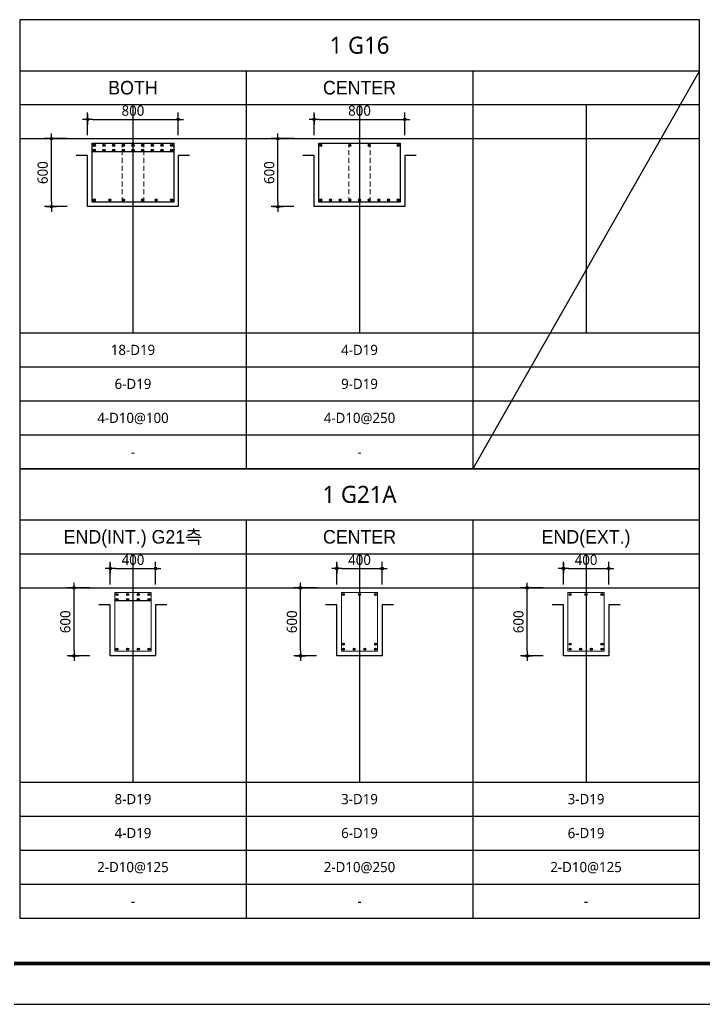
# Model space of a CAD drawing. Header units: millimetres. Extents: x 0 to 252030, y -124740 to 196020.
# Drawn here: x 166953 to 172997, y 106920 to 115610 of the extents above; entities that cross this region are included whole.
import ezdxf
from ezdxf.enums import TextEntityAlignment as Align

# ---------------------------------------------------------------- set-up
doc = ezdxf.new("R2010")
doc.units = ezdxf.units.MM
doc.header["$LTSCALE"] = 30
doc.linetypes.add('HID', pattern=[2.3, 1.5, -0.8])
doc.layers.get('DEFPOINTS').update_dxf_attribs({"color": 142})
for name, color, linetype in [('0-SEC1', 3, 'Continuous'), ('CON', 2, 'Continuous'), ('DIM', 7, 'Continuous'), ('ETC', 7, 'Continuous'), ('S-철근', 3, 'Continuous'), ('SHEET', 7, 'Continuous'), ('TXT', 3, 'Continuous'), ('XR-FORM_(도룡동)$0$Sheet', 7, 'Continuous')]:
    doc.layers.add(name, color=color, linetype=linetype)
doc.layers.add('Stirrup', color=1, linetype='Continuous', lineweight=0)
doc.layers.add('TieBar', color=7, linetype='HID', lineweight=0)
doc.styles.get("Standard").update_dxf_attribs({"font": 'malgun.ttf'})
doc.styles.add('돋움', font='Dotum.ttf')
doc.styles.add('맑은 고딕', font='malgun.ttf')
doc.dimstyles.new('30NDIM', dxfattribs={"dimscale": 50, "dimtxt": 3, "dimasz": 1.5, "dimexe": 2, "dimexo": 6, "dimgap": 1, "dimtad": 1, "dimdec": 0, "dimrnd": 0.25, "dimzin": 0, "dimdsep": 46, "dimtxsty": 'Standard', "dimblk": 'Z_DOT', "dimcen": 5, "dimclrd": 256, "dimclre": 256, "dimclrt": 3, "dimadec": 0, "dimazin": 0, "dimtm": 1e-09, "dimtfac": 1, "dimtdec": 0, "dimtix": 1, "dimtmove": 2, "dimatfit": 1, "dimldrblk": 'Z_DOT', "dimfxl": 1, "dimtolj": 1, "dimtzin": 0, "dimarcsym": 0})

# ---------------------------------------------------------------- blocks, each defined once
blk = doc.blocks.new('XR-FORM_(도룡동)$0$S')
at = {"layer": 'XR-FORM_(도룡동)$0$Sheet', "const_width": 100}
blk.add_lwpolyline([(1850, 57950), (82250, 57950), (82250, 1200), (1850, 1200)], close=True, dxfattribs=at)
blk = doc.blocks.new('XR-FORM_(도룡동)', base_point=(101.33, -56114.51))
at = {"layer": 'DEFPOINTS'}
blk.add_lwpolyline([(0, 0), (420, 0), (420, 297), (0, 297)], close=True, dxfattribs=at)
at = {"xscale": 0.005, "yscale": 0.005, "zscale": 0.005}
blk.add_blockref('XR-FORM_(도룡동)$0$S', (-0.25, 0), dxfattribs=at)
blk = doc.blocks.new('4등분')
at = {"layer": 'DEFPOINTS'}
for p, q in [((1000, 3214.5), (1000, 1200)), ((3000, 3214.5), (3000, 1200)), ((5000, 3214.5), (5000, 1200)), ((0, 2914.5), (6000, 2914.5))]:
    blk.add_line(p, q, dxfattribs=at)
at = {"layer": 'SHEET'}
blk.add_line((0, 3514.5), (6000, 3514.5), dxfattribs=at)
at = {"layer": 'SHEET', "color": 6}
for p, q in [((2000, 3514.5), (2000, 0)), ((4000, 3514.5), (4000, 0)), ((0, 3214.5), (6000, 3214.5)), ((0, 1200), (6000, 1200)), ((0, 900), (6000, 900)), ((0, 600), (6000, 600)), ((0, 300), (6000, 300))]:
    blk.add_line(p, q, dxfattribs=at)
at = {"layer": 'SHEET'}
blk.add_lwpolyline([(6000, 3964.5), (0, 3964.5), (0, 0), (6000, 0)], close=True, dxfattribs=at)
blk = doc.blocks.new('Z_DOT')
at = {"layer": 'DIM', "color": 0}
for p, q in [((-1, 0), (1, 0)), ((0, -1), (0, 1))]:
    blk.add_line(p, q, dxfattribs=at)
for radius in [0.25, 0.125]:
    blk.add_circle((0, 0), radius, dxfattribs=at)
blk = doc.blocks.new('*D655')
at = {"layer": 'DEFPOINTS', "color": 0, "transparency": 16777216}
for p in [(168353, 114730.7), (167553, 114410.5), (168353, 114410.5)]:
    blk.add_point(p, dxfattribs=at)
at = {"layer": 'DIM', "lineweight": -2, "transparency": 16777216}
for p, q in [((167553, 114590.5), (167553, 114790.7)), ((167598, 114730.7), (168308, 114730.7)), ((168353, 114590.5), (168353, 114790.7))]:
    blk.add_line(p, q, dxfattribs=at)
at = {"layer": 'DIM', "lineweight": -2, "transparency": 16777216, "xscale": 45, "yscale": 45, "zscale": 45, "rotation": 180}
blk.add_blockref('Z_DOT', (167553, 114730.7), dxfattribs=at)
at = {"layer": 'DIM', "lineweight": -2, "transparency": 16777216, "xscale": 45, "yscale": 45, "zscale": 45}
blk.add_blockref('Z_DOT', (168353, 114730.7), dxfattribs=at)
at = {"layer": 'DIM', "color": 3, "transparency": 16777216, "insert": (167953, 114807.1), "char_height": 90, "attachment_point": 5}
blk.add_mtext('\\A1;800', dxfattribs=at)
blk = doc.blocks.new('*D656')
at = {"layer": 'DEFPOINTS', "color": 0, "transparency": 16777216}
for p in [(167232.8, 114560.5), (167553, 114560.5), (167553, 113960.5)]:
    blk.add_point(p, dxfattribs=at)
at = {"layer": 'DIM', "lineweight": -2, "transparency": 16777216}
for p, q in [((167373, 114560.5), (167172.8, 114560.5)), ((167232.8, 114005.5), (167232.8, 114515.5)), ((167373, 113960.5), (167172.8, 113960.5))]:
    blk.add_line(p, q, dxfattribs=at)
at = {"layer": 'DIM', "lineweight": -2, "transparency": 16777216, "xscale": 45, "yscale": 45, "zscale": 45}
for p, rotation in [((167232.8, 114560.5), 90), ((167232.8, 113960.5), 270)]:
    blk.add_blockref('Z_DOT', p, dxfattribs=dict(at, rotation=rotation))
at = {"layer": 'DIM', "color": 3, "transparency": 16777216, "insert": (167156.4, 114260.5), "char_height": 90, "attachment_point": 5, "rotation": 90}
blk.add_mtext('\\A1;600', dxfattribs=at)
blk = doc.blocks.new('*D657')
at = {"layer": 'DEFPOINTS', "color": 0, "transparency": 16777216}
for p in [(170353, 114730.7), (169553, 114410.5), (170353, 114410.5)]:
    blk.add_point(p, dxfattribs=at)
at = {"layer": 'DIM', "lineweight": -2, "transparency": 16777216}
for p, q in [((169553, 114590.5), (169553, 114790.7)), ((169598, 114730.7), (170308, 114730.7)), ((170353, 114590.5), (170353, 114790.7))]:
    blk.add_line(p, q, dxfattribs=at)
at = {"layer": 'DIM', "lineweight": -2, "transparency": 16777216, "xscale": 45, "yscale": 45, "zscale": 45, "rotation": 180}
blk.add_blockref('Z_DOT', (169553, 114730.7), dxfattribs=at)
at = {"layer": 'DIM', "lineweight": -2, "transparency": 16777216, "xscale": 45, "yscale": 45, "zscale": 45}
blk.add_blockref('Z_DOT', (170353, 114730.7), dxfattribs=at)
at = {"layer": 'DIM', "color": 3, "transparency": 16777216, "insert": (169953, 114807.1), "char_height": 90, "attachment_point": 5}
blk.add_mtext('\\A1;800', dxfattribs=at)
blk = doc.blocks.new('*D658')
at = {"layer": 'DEFPOINTS', "color": 0, "transparency": 16777216}
for p in [(169232.8, 114560.5), (169553, 114560.5), (169553, 113960.5)]:
    blk.add_point(p, dxfattribs=at)
at = {"layer": 'DIM', "lineweight": -2, "transparency": 16777216}
for p, q in [((169373, 114560.5), (169172.8, 114560.5)), ((169232.8, 114005.5), (169232.8, 114515.5)), ((169373, 113960.5), (169172.8, 113960.5))]:
    blk.add_line(p, q, dxfattribs=at)
at = {"layer": 'DIM', "lineweight": -2, "transparency": 16777216, "xscale": 45, "yscale": 45, "zscale": 45}
for p, rotation in [((169232.8, 114560.5), 90), ((169232.8, 113960.5), 270)]:
    blk.add_blockref('Z_DOT', p, dxfattribs=dict(at, rotation=rotation))
at = {"layer": 'DIM', "color": 3, "transparency": 16777216, "insert": (169156.4, 114260.5), "char_height": 90, "attachment_point": 5, "rotation": 90}
blk.add_mtext('\\A1;600', dxfattribs=at)
blk = doc.blocks.new('*D1135')
at = {"layer": 'DEFPOINTS', "color": 0, "transparency": 16777216}
for p in [(168153, 110766.2), (167753, 110446), (168153, 110446)]:
    blk.add_point(p, dxfattribs=at)
at = {"layer": 'DIM', "lineweight": -2, "transparency": 16777216}
for p, q in [((167753, 110626), (167753, 110826.2)), ((168153, 110626), (168153, 110826.2)), ((167798, 110766.2), (168108, 110766.2))]:
    blk.add_line(p, q, dxfattribs=at)
at = {"layer": 'DIM', "lineweight": -2, "transparency": 16777216, "xscale": 45, "yscale": 45, "zscale": 45, "rotation": 180}
blk.add_blockref('Z_DOT', (167753, 110766.2), dxfattribs=at)
at = {"layer": 'DIM', "lineweight": -2, "transparency": 16777216, "xscale": 45, "yscale": 45, "zscale": 45}
blk.add_blockref('Z_DOT', (168153, 110766.2), dxfattribs=at)
at = {"layer": 'DIM', "color": 3, "transparency": 16777216, "insert": (167953, 110842.6), "char_height": 90, "attachment_point": 5}
blk.add_mtext('\\A1;400', dxfattribs=at)
blk = doc.blocks.new('*D1136')
at = {"layer": 'DEFPOINTS', "color": 0, "transparency": 16777216}
for p in [(167432.8, 110596), (167753, 110596), (167753, 109996)]:
    blk.add_point(p, dxfattribs=at)
at = {"layer": 'DIM', "lineweight": -2, "transparency": 16777216}
for p, q in [((167573, 110596), (167372.8, 110596)), ((167432.8, 110041), (167432.8, 110551)), ((167573, 109996), (167372.8, 109996))]:
    blk.add_line(p, q, dxfattribs=at)
at = {"layer": 'DIM', "lineweight": -2, "transparency": 16777216, "xscale": 45, "yscale": 45, "zscale": 45}
for p, rotation in [((167432.8, 110596), 90), ((167432.8, 109996), 270)]:
    blk.add_blockref('Z_DOT', p, dxfattribs=dict(at, rotation=rotation))
at = {"layer": 'DIM', "color": 3, "transparency": 16777216, "insert": (167356.4, 110296), "char_height": 90, "attachment_point": 5, "rotation": 90}
blk.add_mtext('\\A1;600', dxfattribs=at)
blk = doc.blocks.new('*D1137')
at = {"layer": 'DEFPOINTS', "color": 0, "transparency": 16777216}
for p in [(170153, 110766.2), (169753, 110446), (170153, 110446)]:
    blk.add_point(p, dxfattribs=at)
at = {"layer": 'DIM', "lineweight": -2, "transparency": 16777216}
for p, q in [((169753, 110626), (169753, 110826.2)), ((170153, 110626), (170153, 110826.2)), ((169798, 110766.2), (170108, 110766.2))]:
    blk.add_line(p, q, dxfattribs=at)
at = {"layer": 'DIM', "lineweight": -2, "transparency": 16777216, "xscale": 45, "yscale": 45, "zscale": 45, "rotation": 180}
blk.add_blockref('Z_DOT', (169753, 110766.2), dxfattribs=at)
at = {"layer": 'DIM', "lineweight": -2, "transparency": 16777216, "xscale": 45, "yscale": 45, "zscale": 45}
blk.add_blockref('Z_DOT', (170153, 110766.2), dxfattribs=at)
at = {"layer": 'DIM', "color": 3, "transparency": 16777216, "insert": (169953, 110842.6), "char_height": 90, "attachment_point": 5}
blk.add_mtext('\\A1;400', dxfattribs=at)
blk = doc.blocks.new('*D1138')
at = {"layer": 'DEFPOINTS', "color": 0, "transparency": 16777216}
for p in [(169432.8, 110596), (169753, 110596), (169753, 109996)]:
    blk.add_point(p, dxfattribs=at)
at = {"layer": 'DIM', "lineweight": -2, "transparency": 16777216}
for p, q in [((169573, 110596), (169372.8, 110596)), ((169432.8, 110041), (169432.8, 110551)), ((169573, 109996), (169372.8, 109996))]:
    blk.add_line(p, q, dxfattribs=at)
at = {"layer": 'DIM', "lineweight": -2, "transparency": 16777216, "xscale": 45, "yscale": 45, "zscale": 45}
for p, rotation in [((169432.8, 110596), 90), ((169432.8, 109996), 270)]:
    blk.add_blockref('Z_DOT', p, dxfattribs=dict(at, rotation=rotation))
at = {"layer": 'DIM', "color": 3, "transparency": 16777216, "insert": (169356.4, 110296), "char_height": 90, "attachment_point": 5, "rotation": 90}
blk.add_mtext('\\A1;600', dxfattribs=at)
blk = doc.blocks.new('*D1139')
at = {"layer": 'DEFPOINTS', "color": 0, "transparency": 16777216}
for p in [(172153, 110766.2), (171753, 110446), (172153, 110446)]:
    blk.add_point(p, dxfattribs=at)
at = {"layer": 'DIM', "lineweight": -2, "transparency": 16777216}
for p, q in [((171753, 110626), (171753, 110826.2)), ((172153, 110626), (172153, 110826.2)), ((171798, 110766.2), (172108, 110766.2))]:
    blk.add_line(p, q, dxfattribs=at)
at = {"layer": 'DIM', "lineweight": -2, "transparency": 16777216, "xscale": 45, "yscale": 45, "zscale": 45, "rotation": 180}
blk.add_blockref('Z_DOT', (171753, 110766.2), dxfattribs=at)
at = {"layer": 'DIM', "lineweight": -2, "transparency": 16777216, "xscale": 45, "yscale": 45, "zscale": 45}
blk.add_blockref('Z_DOT', (172153, 110766.2), dxfattribs=at)
at = {"layer": 'DIM', "color": 3, "transparency": 16777216, "insert": (171953, 110842.6), "char_height": 90, "attachment_point": 5}
blk.add_mtext('\\A1;400', dxfattribs=at)
blk = doc.blocks.new('*D1140')
at = {"layer": 'DEFPOINTS', "color": 0, "transparency": 16777216}
for p in [(171432.8, 110596), (171753, 110596), (171753, 109996)]:
    blk.add_point(p, dxfattribs=at)
at = {"layer": 'DIM', "lineweight": -2, "transparency": 16777216}
for p, q in [((171573, 110596), (171372.8, 110596)), ((171432.8, 110041), (171432.8, 110551)), ((171573, 109996), (171372.8, 109996))]:
    blk.add_line(p, q, dxfattribs=at)
at = {"layer": 'DIM', "lineweight": -2, "transparency": 16777216, "xscale": 45, "yscale": 45, "zscale": 45}
for p, rotation in [((171432.8, 110596), 90), ((171432.8, 109996), 270)]:
    blk.add_blockref('Z_DOT', p, dxfattribs=dict(at, rotation=rotation))
at = {"layer": 'DIM', "color": 3, "transparency": 16777216, "insert": (171356.4, 110296), "char_height": 90, "attachment_point": 5, "rotation": 90}
blk.add_mtext('\\A1;600', dxfattribs=at)

msp = doc.modelspace()

# ---------------------------------------------------------------- hatches: boundary and pattern name
at = {"layer": 'S-철근'}
h = msp.add_hatch(color=256, dxfattribs=at)
edge = h.paths.add_edge_path()
edge.add_arc((167612.08013, 114501.41992), 9.55, 0, 180)
edge.add_arc((167612.08013, 114501.41992), 9.55, 180, 360)
h = msp.add_hatch(color=256, dxfattribs=at)
edge = h.paths.add_edge_path()
edge.add_arc((167612.08013, 114457.31992), 9.55, 0, 180)
edge.add_arc((167612.08013, 114457.31992), 9.55, 180, 360)
h = msp.add_hatch(color=256, dxfattribs=at)
edge = h.paths.add_edge_path()
edge.add_arc((167697.31013, 114501.41992), 9.55, 0, 180)
edge.add_arc((167697.31013, 114501.41992), 9.55, 180, 360)
h = msp.add_hatch(color=256, dxfattribs=at)
edge = h.paths.add_edge_path()
edge.add_arc((167697.31013, 114457.31992), 9.55, 0, 180)
edge.add_arc((167697.31013, 114457.31992), 9.55, 180, 360)
h = msp.add_hatch(color=256, dxfattribs=at)
edge = h.paths.add_edge_path()
edge.add_arc((167782.54013, 114501.41992), 9.55, 0, 180)
edge.add_arc((167782.54013, 114501.41992), 9.55, 180, 360)
h = msp.add_hatch(color=256, dxfattribs=at)
edge = h.paths.add_edge_path()
edge.add_arc((167782.54013, 114457.31992), 9.55, 0, 180)
edge.add_arc((167782.54013, 114457.31992), 9.55, 180, 360)
h = msp.add_hatch(color=256, dxfattribs=at)
edge = h.paths.add_edge_path()
edge.add_arc((167867.77013, 114501.41992), 9.55, 0, 180)
edge.add_arc((167867.77013, 114501.41992), 9.55, 180, 360)
h = msp.add_hatch(color=256, dxfattribs=at)
edge = h.paths.add_edge_path()
edge.add_arc((167867.77013, 114457.31992), 9.55, 0, 180)
edge.add_arc((167867.77013, 114457.31992), 9.55, 180, 360)
h = msp.add_hatch(color=256, dxfattribs=at)
edge = h.paths.add_edge_path()
edge.add_arc((167953.00013, 114501.41992), 9.55, 0, 180)
edge.add_arc((167953.00013, 114501.41992), 9.55, 180, 360)
h = msp.add_hatch(color=256, dxfattribs=at)
edge = h.paths.add_edge_path()
edge.add_arc((167953.00013, 114457.31992), 9.55, 0, 180)
edge.add_arc((167953.00013, 114457.31992), 9.55, 180, 360)
h = msp.add_hatch(color=256, dxfattribs=at)
edge = h.paths.add_edge_path()
edge.add_arc((168038.23013, 114501.41992), 9.55, 0, 180)
edge.add_arc((168038.23013, 114501.41992), 9.55, 180, 360)
h = msp.add_hatch(color=256, dxfattribs=at)
edge = h.paths.add_edge_path()
edge.add_arc((168038.23013, 114457.31992), 9.55, 0, 180)
edge.add_arc((168038.23013, 114457.31992), 9.55, 180, 360)
h = msp.add_hatch(color=256, dxfattribs=at)
edge = h.paths.add_edge_path()
edge.add_arc((168123.46013, 114501.41992), 9.55, 0, 180)
edge.add_arc((168123.46013, 114501.41992), 9.55, 180, 360)
h = msp.add_hatch(color=256, dxfattribs=at)
edge = h.paths.add_edge_path()
edge.add_arc((168123.46013, 114457.31992), 9.55, 0, 180)
edge.add_arc((168123.46013, 114457.31992), 9.55, 180, 360)
h = msp.add_hatch(color=256, dxfattribs=at)
edge = h.paths.add_edge_path()
edge.add_arc((168208.69013, 114501.41992), 9.55, 0, 180)
edge.add_arc((168208.69013, 114501.41992), 9.55, 180, 360)
h = msp.add_hatch(color=256, dxfattribs=at)
edge = h.paths.add_edge_path()
edge.add_arc((168208.69013, 114457.31992), 9.55, 0, 180)
edge.add_arc((168208.69013, 114457.31992), 9.55, 180, 360)
h = msp.add_hatch(color=256, dxfattribs=at)
edge = h.paths.add_edge_path()
edge.add_arc((168293.92013, 114501.41992), 9.55, 0, 180)
edge.add_arc((168293.92013, 114501.41992), 9.55, 180, 360)
h = msp.add_hatch(color=256, dxfattribs=at)
edge = h.paths.add_edge_path()
edge.add_arc((168293.92013, 114457.31992), 9.55, 0, 180)
edge.add_arc((168293.92013, 114457.31992), 9.55, 180, 360)
h = msp.add_hatch(color=256, dxfattribs=at)
edge = h.paths.add_edge_path()
edge.add_arc((169612.08013, 114501.41992), 9.55, 0, 180)
edge.add_arc((169612.08013, 114501.41992), 9.55, 180, 360)
h = msp.add_hatch(color=256, dxfattribs=at)
edge = h.paths.add_edge_path()
edge.add_arc((169867.77013, 114501.41992), 9.55, 0, 180)
edge.add_arc((169867.77013, 114501.41992), 9.55, 180, 360)
h = msp.add_hatch(color=256, dxfattribs=at)
edge = h.paths.add_edge_path()
edge.add_arc((170038.23013, 114501.41992), 9.55, 0, 180)
edge.add_arc((170038.23013, 114501.41992), 9.55, 180, 360)
h = msp.add_hatch(color=256, dxfattribs=at)
edge = h.paths.add_edge_path()
edge.add_arc((170293.92013, 114501.41992), 9.55, 0, 180)
edge.add_arc((170293.92013, 114501.41992), 9.55, 180, 360)
h = msp.add_hatch(color=256, dxfattribs=at)
edge = h.paths.add_edge_path()
edge.add_arc((167612.08013, 114019.57992), 9.55, 0, 180)
edge.add_arc((167612.08013, 114019.57992), 9.55, 180, 360)
h = msp.add_hatch(color=256, dxfattribs=at)
edge = h.paths.add_edge_path()
edge.add_arc((167748.44813, 114019.57992), 9.55, 0, 180)
edge.add_arc((167748.44813, 114019.57992), 9.55, 180, 360)
h = msp.add_hatch(color=256, dxfattribs=at)
edge = h.paths.add_edge_path()
edge.add_arc((167867.77013, 114019.57992), 9.55, 0, 180)
edge.add_arc((167867.77013, 114019.57992), 9.55, 180, 360)
h = msp.add_hatch(color=256, dxfattribs=at)
edge = h.paths.add_edge_path()
edge.add_arc((168038.23013, 114019.57992), 9.55, 0, 180, ccw=False)
edge.add_arc((168038.23013, 114019.57992), 9.55, -180, 0, ccw=False)
h = msp.add_hatch(color=256, dxfattribs=at)
edge = h.paths.add_edge_path()
edge.add_arc((168157.55213, 114019.57992), 9.55, 0, 180)
edge.add_arc((168157.55213, 114019.57992), 9.55, 180, 360)
h = msp.add_hatch(color=256, dxfattribs=at)
edge = h.paths.add_edge_path()
edge.add_arc((168293.92013, 114019.57992), 9.55, 0, 180)
edge.add_arc((168293.92013, 114019.57992), 9.55, 180, 360)
h = msp.add_hatch(color=256, dxfattribs=at)
edge = h.paths.add_edge_path()
edge.add_arc((169612.08013, 114019.57992), 9.55, 0, 180)
edge.add_arc((169612.08013, 114019.57992), 9.55, 180, 360)
h = msp.add_hatch(color=256, dxfattribs=at)
edge = h.paths.add_edge_path()
edge.add_arc((169697.31013, 114019.57992), 9.55, 0, 180)
edge.add_arc((169697.31013, 114019.57992), 9.55, 180, 360)
h = msp.add_hatch(color=256, dxfattribs=at)
edge = h.paths.add_edge_path()
edge.add_arc((169782.54013, 114019.57992), 9.55, 0, 180)
edge.add_arc((169782.54013, 114019.57992), 9.55, 180, 360)
h = msp.add_hatch(color=256, dxfattribs=at)
edge = h.paths.add_edge_path()
edge.add_arc((169867.77013, 114019.57992), 9.55, 0, 180)
edge.add_arc((169867.77013, 114019.57992), 9.55, 180, 360)
h = msp.add_hatch(color=256, dxfattribs=at)
edge = h.paths.add_edge_path()
edge.add_arc((169953.00013, 114019.57992), 9.55, 0, 180)
edge.add_arc((169953.00013, 114019.57992), 9.55, 180, 360)
h = msp.add_hatch(color=256, dxfattribs=at)
edge = h.paths.add_edge_path()
edge.add_arc((170038.23013, 114019.57992), 9.55, 0, 180)
edge.add_arc((170038.23013, 114019.57992), 9.55, 180, 360)
h = msp.add_hatch(color=256, dxfattribs=at)
edge = h.paths.add_edge_path()
edge.add_arc((170123.46013, 114019.57992), 9.55, 0, 180)
edge.add_arc((170123.46013, 114019.57992), 9.55, 180, 360)
h = msp.add_hatch(color=256, dxfattribs=at)
edge = h.paths.add_edge_path()
edge.add_arc((170208.69013, 114019.57992), 9.55, 0, 180)
edge.add_arc((170208.69013, 114019.57992), 9.55, 180, 360)
h = msp.add_hatch(color=256, dxfattribs=at)
edge = h.paths.add_edge_path()
edge.add_arc((170293.92013, 114019.57992), 9.55, 0, 180)
edge.add_arc((170293.92013, 114019.57992), 9.55, 180, 360)
h = msp.add_hatch(color=256, dxfattribs=at)
edge = h.paths.add_edge_path()
edge.add_arc((167812.08013, 110536.91992), 9.55, 0, 180)
edge.add_arc((167812.08013, 110536.91992), 9.55, 180, 360)
h = msp.add_hatch(color=256, dxfattribs=at)
edge = h.paths.add_edge_path()
edge.add_arc((167906.0268, 110536.91992), 9.55, 0, 180)
edge.add_arc((167906.0268, 110536.91992), 9.55, 180, 360)
h = msp.add_hatch(color=256, dxfattribs=at)
edge = h.paths.add_edge_path()
edge.add_arc((167999.97347, 110536.91992), 9.55, 0, 180)
edge.add_arc((167999.97347, 110536.91992), 9.55, 180, 360)
h = msp.add_hatch(color=256, dxfattribs=at)
edge = h.paths.add_edge_path()
edge.add_arc((168093.92013, 110536.91992), 9.55, 0, 180)
edge.add_arc((168093.92013, 110536.91992), 9.55, 180, 360)
h = msp.add_hatch(color=256, dxfattribs=at)
edge = h.paths.add_edge_path()
edge.add_arc((169812.08013, 110536.91992), 9.55, 0, 180)
edge.add_arc((169812.08013, 110536.91992), 9.55, 180, 360)
h = msp.add_hatch(color=256, dxfattribs=at)
edge = h.paths.add_edge_path()
edge.add_arc((169953.00013, 110536.91992), 9.55, 0, 180)
edge.add_arc((169953.00013, 110536.91992), 9.55, 180, 360)
h = msp.add_hatch(color=256, dxfattribs=at)
edge = h.paths.add_edge_path()
edge.add_arc((170093.92013, 110536.91992), 9.55, 0, 180)
edge.add_arc((170093.92013, 110536.91992), 9.55, 180, 360)
h = msp.add_hatch(color=256, dxfattribs=at)
edge = h.paths.add_edge_path()
edge.add_arc((171812.08013, 110536.91992), 9.55, 0, 180)
edge.add_arc((171812.08013, 110536.91992), 9.55, 180, 360)
h = msp.add_hatch(color=256, dxfattribs=at)
edge = h.paths.add_edge_path()
edge.add_arc((171953.00013, 110536.91992), 9.55, 0, 180)
edge.add_arc((171953.00013, 110536.91992), 9.55, 180, 360)
h = msp.add_hatch(color=256, dxfattribs=at)
edge = h.paths.add_edge_path()
edge.add_arc((172093.92013, 110536.91992), 9.55, 0, 180)
edge.add_arc((172093.92013, 110536.91992), 9.55, 180, 360)
h = msp.add_hatch(color=256, dxfattribs=at)
edge = h.paths.add_edge_path()
edge.add_arc((167812.08013, 110492.81992), 9.55, 0, 180)
edge.add_arc((167812.08013, 110492.81992), 9.55, 180, 360)
h = msp.add_hatch(color=256, dxfattribs=at)
edge = h.paths.add_edge_path()
edge.add_arc((167906.0268, 110492.81992), 9.55, 0, 180)
edge.add_arc((167906.0268, 110492.81992), 9.55, 180, 360)
h = msp.add_hatch(color=256, dxfattribs=at)
edge = h.paths.add_edge_path()
edge.add_arc((167999.97347, 110492.81992), 9.55, 0, 180)
edge.add_arc((167999.97347, 110492.81992), 9.55, 180, 360)
h = msp.add_hatch(color=256, dxfattribs=at)
edge = h.paths.add_edge_path()
edge.add_arc((168093.92013, 110492.81992), 9.55, 0, 180)
edge.add_arc((168093.92013, 110492.81992), 9.55, 180, 360)
h = msp.add_hatch(color=256, dxfattribs=at)
edge = h.paths.add_edge_path()
edge.add_arc((169812.08013, 110099.17992), 9.55, 0, 180)
edge.add_arc((169812.08013, 110099.17992), 9.55, 180, 360)
h = msp.add_hatch(color=256, dxfattribs=at)
edge = h.paths.add_edge_path()
edge.add_arc((170093.92013, 110099.17992), 9.55, 0, 180)
edge.add_arc((170093.92013, 110099.17992), 9.55, 180, 360)
h = msp.add_hatch(color=256, dxfattribs=at)
edge = h.paths.add_edge_path()
edge.add_arc((171812.08013, 110099.17992), 9.55, 0, 180)
edge.add_arc((171812.08013, 110099.17992), 9.55, 180, 360)
h = msp.add_hatch(color=256, dxfattribs=at)
edge = h.paths.add_edge_path()
edge.add_arc((172093.92013, 110099.17992), 9.55, 0, 180)
edge.add_arc((172093.92013, 110099.17992), 9.55, 180, 360)
h = msp.add_hatch(color=256, dxfattribs=at)
edge = h.paths.add_edge_path()
edge.add_arc((167812.08013, 110055.07992), 9.55, 0, 180)
edge.add_arc((167812.08013, 110055.07992), 9.55, 180, 360)
h = msp.add_hatch(color=256, dxfattribs=at)
edge = h.paths.add_edge_path()
edge.add_arc((167906.0268, 110055.07992), 9.55, 0, 180)
edge.add_arc((167906.0268, 110055.07992), 9.55, 180, 360)
h = msp.add_hatch(color=256, dxfattribs=at)
edge = h.paths.add_edge_path()
edge.add_arc((167999.97347, 110055.07992), 9.55, 0, 180)
edge.add_arc((167999.97347, 110055.07992), 9.55, 180, 360)
h = msp.add_hatch(color=256, dxfattribs=at)
edge = h.paths.add_edge_path()
edge.add_arc((168093.92013, 110055.07992), 9.55, 0, 180)
edge.add_arc((168093.92013, 110055.07992), 9.55, 180, 360)
h = msp.add_hatch(color=256, dxfattribs=at)
edge = h.paths.add_edge_path()
edge.add_arc((169812.08013, 110055.07992), 9.55, 0, 180)
edge.add_arc((169812.08013, 110055.07992), 9.55, 180, 360)
h = msp.add_hatch(color=256, dxfattribs=at)
edge = h.paths.add_edge_path()
edge.add_arc((169906.0268, 110055.07992), 9.55, 0, 180)
edge.add_arc((169906.0268, 110055.07992), 9.55, 180, 360)
h = msp.add_hatch(color=256, dxfattribs=at)
edge = h.paths.add_edge_path()
edge.add_arc((169999.97347, 110055.07992), 9.55, 0, 180)
edge.add_arc((169999.97347, 110055.07992), 9.55, 180, 360)
h = msp.add_hatch(color=256, dxfattribs=at)
edge = h.paths.add_edge_path()
edge.add_arc((170093.92013, 110055.07992), 9.55, 0, 180)
edge.add_arc((170093.92013, 110055.07992), 9.55, 180, 360)
h = msp.add_hatch(color=256, dxfattribs=at)
edge = h.paths.add_edge_path()
edge.add_arc((171812.08013, 110055.07992), 9.55, 0, 180)
edge.add_arc((171812.08013, 110055.07992), 9.55, 180, 360)
h = msp.add_hatch(color=256, dxfattribs=at)
edge = h.paths.add_edge_path()
edge.add_arc((171906.0268, 110055.07992), 9.55, 0, 180)
edge.add_arc((171906.0268, 110055.07992), 9.55, 180, 360)
h = msp.add_hatch(color=256, dxfattribs=at)
edge = h.paths.add_edge_path()
edge.add_arc((171999.97347, 110055.07992), 9.55, 0, 180)
edge.add_arc((171999.97347, 110055.07992), 9.55, 180, 360)
h = msp.add_hatch(color=256, dxfattribs=at)
edge = h.paths.add_edge_path()
edge.add_arc((172093.92013, 110055.07992), 9.55, 0, 180)
edge.add_arc((172093.92013, 110055.07992), 9.55, 180, 360)

# ---------------------------------------------------------------- linework, layer by layer
at = {"layer": 'CON', "color": 8}
for p, q in [((167453.00013, 114560.49992), (168453.00013, 114560.49992)), ((169453.00013, 114560.49992), (170453.00013, 114560.49992)), ((167653.00013, 110595.99992), (168253.00013, 110595.99992)), ((169653.00013, 110595.99992), (170253.00013, 110595.99992)), ((171653.00013, 110595.99992), (172253.00013, 110595.99992))]:
    msp.add_line(p, q, dxfattribs=at)
for points in [[(168453.00013, 114410.49992), (168353.00013, 114410.49992), (168353.00013, 113960.49992), (167553.00013, 113960.49992), (167553.00013, 114410.49992), (167453.00013, 114410.49992)], [(170453.00013, 114410.49992), (170353.00013, 114410.49992), (170353.00013, 113960.49992), (169553.00013, 113960.49992), (169553.00013, 114410.49992), (169453.00013, 114410.49992)], [(168253.00013, 110445.99992), (168153.00013, 110445.99992), (168153.00013, 109995.99992), (167753.00013, 109995.99992), (167753.00013, 110445.99992), (167653.00013, 110445.99992)], [(170253.00013, 110445.99992), (170153.00013, 110445.99992), (170153.00013, 109995.99992), (169753.00013, 109995.99992), (169753.00013, 110445.99992), (169653.00013, 110445.99992)], [(172253.00013, 110445.99992), (172153.00013, 110445.99992), (172153.00013, 109995.99992), (171753.00013, 109995.99992), (171753.00013, 110445.99992), (171653.00013, 110445.99992)]]:
    msp.add_lwpolyline(points, dxfattribs=at)
at = {"layer": 'ETC', "color": 8}
for p, q in [((167593.00013, 114447.76992), (168313.00013, 114447.76992)), ((167793.00013, 110483.26992), (168113.00013, 110483.26992))]:
    msp.add_line(p, q, dxfattribs=at)
at = {"layer": 'S-철근'}
for points in [[(167593.00013, 114000.49992), (167593.00013, 114520.49992), (168313.00013, 114520.49992), (168313.00013, 114000.49992), (167593.00013, 114000.49992)], [(169593.00013, 114000.49992), (169593.00013, 114520.49992), (170313.00013, 114520.49992), (170313.00013, 114000.49992), (169593.00013, 114000.49992)]]:
    msp.add_lwpolyline(points, dxfattribs=at)
for centre in [(167612.08013, 114501.41992), (167612.08013, 114457.31992), (167697.31013, 114501.41992), (167697.31013, 114457.31992), (167782.54013, 114501.41992), (167782.54013, 114457.31992), (167867.77013, 114501.41992), (167867.77013, 114457.31992), (167953.00013, 114501.41992), (167953.00013, 114457.31992), (168038.23013, 114501.41992), (168038.23013, 114457.31992), (168123.46013, 114501.41992), (168123.46013, 114457.31992), (168208.69013, 114501.41992), (168208.69013, 114457.31992), (168293.92013, 114501.41992), (168293.92013, 114457.31992), (169612.08013, 114501.41992), (169867.77013, 114501.41992), (170038.23013, 114501.41992), (170293.92013, 114501.41992), (167612.08013, 114019.57992), (167748.44813, 114019.57992), (167867.77013, 114019.57992), (168038.23013, 114019.57992), (168157.55213, 114019.57992), (168293.92013, 114019.57992), (169612.08013, 114019.57992), (169697.31013, 114019.57992), (169782.54013, 114019.57992), (169867.77013, 114019.57992), (169953.00013, 114019.57992), (170038.23013, 114019.57992), (170123.46013, 114019.57992), (170208.69013, 114019.57992), (170293.92013, 114019.57992), (167812.08013, 110536.91992), (167906.0268, 110536.91992), (167999.97347, 110536.91992), (168093.92013, 110536.91992), (169812.08013, 110536.91992), (169953.00013, 110536.91992), (170093.92013, 110536.91992), (171812.08013, 110536.91992), (171953.00013, 110536.91992), (172093.92013, 110536.91992), (167812.08013, 110492.81992), (167906.0268, 110492.81992), (167999.97347, 110492.81992), (168093.92013, 110492.81992), (169812.08013, 110099.17992), (170093.92013, 110099.17992), (171812.08013, 110099.17992), (172093.92013, 110099.17992), (167812.08013, 110055.07992), (167906.0268, 110055.07992), (167999.97347, 110055.07992), (168093.92013, 110055.07992), (169812.08013, 110055.07992), (169906.0268, 110055.07992), (169999.97347, 110055.07992), (170093.92013, 110055.07992), (171812.08013, 110055.07992), (171906.0268, 110055.07992), (171999.97347, 110055.07992), (172093.92013, 110055.07992)]:
    msp.add_circle(centre, 9.55, dxfattribs=at)
at = {"layer": 'SHEET'}
msp.add_line((172953.00013, 115160.49992), (170953.00013, 111645.99992), dxfattribs=at)
at = {"layer": 'Stirrup', "color": 3}
for points in [[(167793.00013, 110035.99992), (167793.00013, 110555.99992), (168113.00013, 110555.99992), (168113.00013, 110035.99992), (167793.00013, 110035.99992)], [(169793.00013, 110035.99992), (169793.00013, 110555.99992), (170113.00013, 110555.99992), (170113.00013, 110035.99992), (169793.00013, 110035.99992)], [(171793.00013, 110035.99992), (171793.00013, 110555.99992), (172113.00013, 110555.99992), (172113.00013, 110035.99992), (171793.00013, 110035.99992)]]:
    msp.add_lwpolyline(points, dxfattribs=at)
at = {"layer": 'TieBar'}
for p, q in [((167858.22013, 114000.49992), (167858.22013, 114520.49992)), ((168047.78013, 114000.49992), (168047.78013, 114520.49992)), ((169858.22013, 114000.49992), (169858.22013, 114520.49992)), ((170047.78013, 114000.49992), (170047.78013, 114520.49992))]:
    msp.add_line(p, q, dxfattribs=at)

# ---------------------------------------------------------------- block references
for p in [(166953.00013, 111645.99992), (166953.00013, 107681.49992)]:
    msp.add_blockref('4등분', p)
at = {"layer": '0-SEC1', "xscale": 60, "yscale": 60, "zscale": 60}
msp.add_blockref('XR-FORM_(도룡동)', (157310.02429, -3259950.57868), dxfattribs=at)

# ---------------------------------------------------------------- texts
at = {"layer": 'TXT', "color": 2, "style": '맑은 고딕'}
for s, p in [('1 G16', (169953.00013, 115385.49992)), ('1 G21A', (169953.00013, 111420.99992))]:
    msp.add_text(s, height=150, dxfattribs=at).set_placement(p, align=Align.MIDDLE_CENTER)
at = {"layer": 'TXT'}
for s, height, style, p in [('BOTH', 120, '돋움', (167953.00013, 115010.49992)), ('CENTER', 120, '돋움', (169953.00013, 115010.49992)), ('18-D19', 90, '맑은 고딕', (167953.00013, 112695.99992)), ('4-D19', 90, '맑은 고딕', (169953.00013, 112695.99992)), ('6-D19', 90, '맑은 고딕', (167953.00013, 112395.99992)), ('9-D19', 90, '맑은 고딕', (169953.00013, 112395.99992)), ('4-D10@100', 90, '맑은 고딕', (167953.00013, 112095.99992)), ('4-D10@250', 90, '맑은 고딕', (169953.00013, 112095.99992)), ('-', 90, '맑은 고딕', (167953.00013, 111795.99992)), ('-', 90, '맑은 고딕', (169953.00013, 111795.99992)), ('END(INT.) G21측', 120, '돋움', (167953.00013, 111045.99992)), ('CENTER', 120, '돋움', (169953.00013, 111045.99992)), ('END(EXT.)', 120, '돋움', (171953.00013, 111045.99992)), ('8-D19', 90, '맑은 고딕', (167953.00013, 108731.49992)), ('3-D19', 90, '맑은 고딕', (169953.00013, 108731.49992)), ('3-D19', 90, '맑은 고딕', (171953.00013, 108731.49992)), ('4-D19', 90, '맑은 고딕', (167953.00013, 108431.49992)), ('6-D19', 90, '맑은 고딕', (169953.00013, 108431.49992)), ('6-D19', 90, '맑은 고딕', (171953.00013, 108431.49992)), ('2-D10@125', 90, '맑은 고딕', (167953.00013, 108131.49992)), ('2-D10@250', 90, '맑은 고딕', (169953.00013, 108131.49992)), ('2-D10@125', 90, '맑은 고딕', (171953.00013, 108131.49992)), ('-', 90, '맑은 고딕', (167953.00013, 107831.49992)), ('-', 90, '맑은 고딕', (169953.00013, 107831.49992)), ('-', 90, '맑은 고딕', (171953.00013, 107831.49992))]:
    msp.add_text(s, height=height, dxfattribs=dict(at, style=style)).set_placement(p, align=Align.MIDDLE_CENTER)

# ---------------------------------------------------------------- dimensions: what is measured, and where the dimension line sits
at = {"layer": 'DIM'}
for base, p1, p2, picture, middle in [((168353.00013, 114730.65148), (167553.00013, 114410.49992), (168353.00013, 114410.49992), '*D655', (167953.00013, 114807.14945)), ((170353.00013, 114730.65148), (169553.00013, 114410.49992), (170353.00013, 114410.49992), '*D657', (169953.00013, 114807.14945)), ((168153.00013, 110766.15148), (167753.00013, 110445.99992), (168153.00013, 110445.99992), '*D1135', (167953.00013, 110842.64945)), ((170153.00013, 110766.15148), (169753.00013, 110445.99992), (170153.00013, 110445.99992), '*D1137', (169953.00013, 110842.64945)), ((172153.00013, 110766.15148), (171753.00013, 110445.99992), (172153.00013, 110445.99992), '*D1139', (171953.00013, 110842.64945))]:
    dim = msp.add_linear_dim(base=base, p1=p1, p2=p2, dimstyle='30NDIM', override={"dimscale": 30, "dimtxsty": 'Standard'}, dxfattribs=at)
    dim.commit()
    dim.dimension.update_dxf_attribs({"geometry": picture, "text_midpoint": middle})
for base, p1, p2, picture, middle in [((167232.84857, 114560.49992), (167553.00013, 113960.49992), (167553.00013, 114560.49992), '*D656', (167156.3506, 114260.49992)), ((169232.84857, 114560.49992), (169553.00013, 113960.49992), (169553.00013, 114560.49992), '*D658', (169156.3506, 114260.49992)), ((167432.84857, 110595.99992), (167753.00013, 109995.99992), (167753.00013, 110595.99992), '*D1136', (167356.3506, 110295.99992)), ((169432.84857, 110595.99992), (169753.00013, 109995.99992), (169753.00013, 110595.99992), '*D1138', (169356.3506, 110295.99992)), ((171432.84857, 110595.99992), (171753.00013, 109995.99992), (171753.00013, 110595.99992), '*D1140', (171356.3506, 110295.99992))]:
    dim = msp.add_linear_dim(base=base, p1=p1, p2=p2, angle=90, dimstyle='30NDIM', override={"dimscale": 30, "dimtxsty": 'Standard'}, dxfattribs=at)
    dim.commit()
    dim.dimension.update_dxf_attribs({"geometry": picture, "text_midpoint": middle})

doc.saveas('drawing.dxf')
